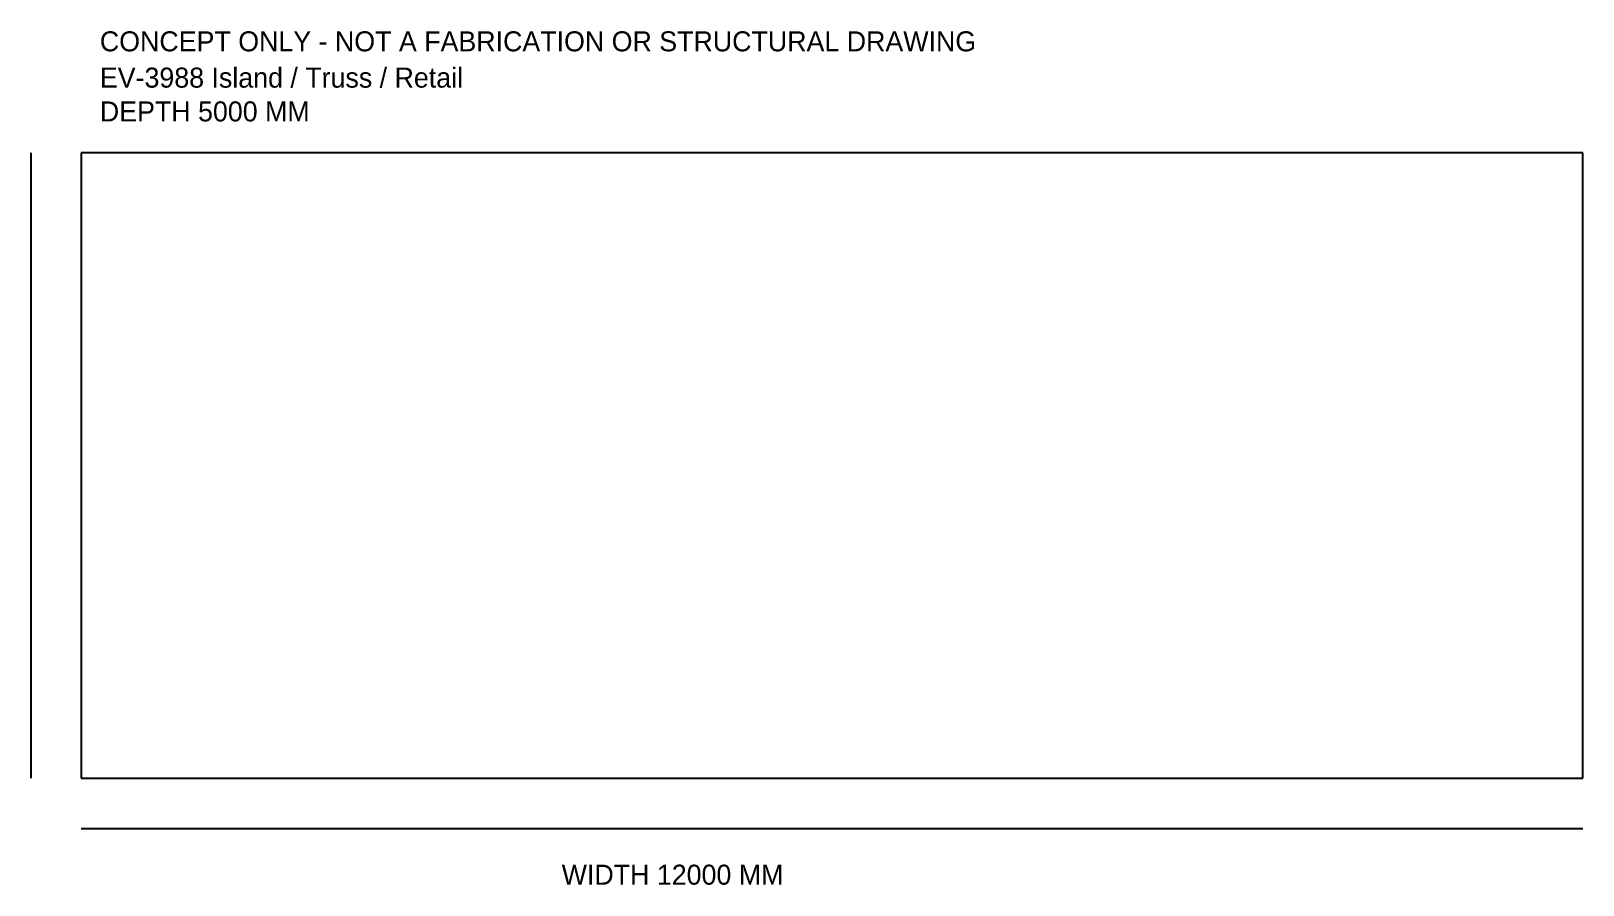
# Model space of a CAD drawing. Header units: millimetres. Extents: x -400 to 12000, y -852 to 5972.
import ezdxf

# ---------------------------------------------------------------- set-up
doc = ezdxf.new("R2010")
doc.units = ezdxf.units.MM

msp = doc.modelspace()

# ---------------------------------------------------------------- linework, layer by layer
at = {"layer": 'DIMENSIONS'}
for p, q in [((-400, 0), (-400, 5000)), ((0, -400), (12000, -400))]:
    msp.add_line(p, q, dxfattribs=at)
at = {"layer": 'FOOTPRINT'}
for p, q in [((12000, 5000), (0, 5000)), ((0, 5000), (0, 0)), ((12000, 0), (12000, 5000)), ((0, 0), (12000, 0))]:
    msp.add_line(p, q, dxfattribs=at)

# ---------------------------------------------------------------- texts
at = {"layer": 'LABELS'}
for s, p in [('CONCEPT ONLY - NOT A FABRICATION OR STRUCTURAL DRAWING', (150, 5810)), ('EV-3988 Island / Truss / Retail', (150, 5520)), ('DEPTH 5000 MM', (150, 5250)), ('WIDTH 12000 MM', (3840, -850))]:
    msp.add_text(s, height=160, dxfattribs=at).set_placement(p)

doc.saveas('drawing.dxf')
